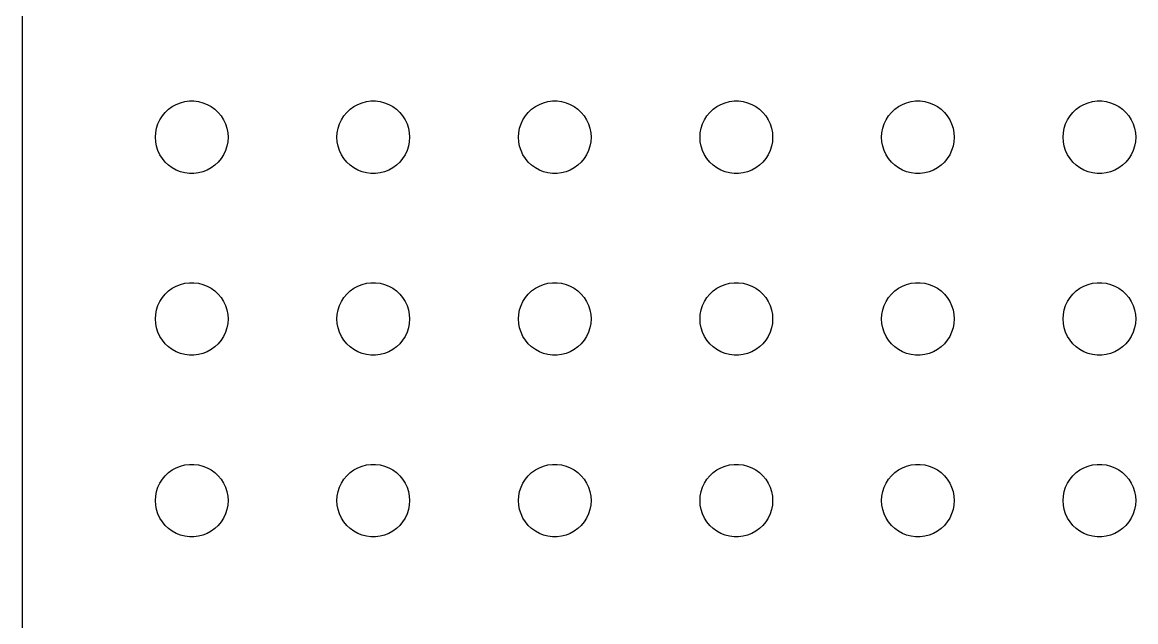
# Model space of a CAD drawing. Header units: metres. Extents: x -97 to 97, y -97 to 97.
# Drawn here: x -97 to -51, y 47.5 to 72.25 of the extents above; entities that cross this region are included whole.
import ezdxf

# ---------------------------------------------------------------- set-up
doc = ezdxf.new("R2010")
doc.units = ezdxf.units.M

msp = doc.modelspace()

# ---------------------------------------------------------------- linework, layer by layer
for p, q in [((-97, 92), (-97, -92)), ((-91.0934, 68.5268), (-90.9561, 68.6558)), ((-90.9561, 68.6558), (-90.8037, 68.7665)), ((-90.8037, 68.7665), (-90.6387, 68.8572)), ((-90.6387, 68.8572), (-90.4635, 68.9266)), ((-90.4635, 68.9266), (-90.2811, 68.9734)), ((-90.2811, 68.9734), (-90.0942, 68.997)), ((-90.0942, 68.997), (-89.9058, 68.997)), ((-89.9058, 68.997), (-89.7189, 68.9734)), ((-89.7189, 68.9734), (-89.5365, 68.9266)), ((-89.5365, 68.9266), (-89.3613, 68.8572)), ((-89.3613, 68.8572), (-89.1963, 68.7665)), ((-89.1963, 68.7665), (-89.0439, 68.6558)), ((-89.0439, 68.6558), (-88.9065, 68.5268)), ((-83.5934, 68.5268), (-83.4561, 68.6558)), ((-83.4561, 68.6558), (-83.3037, 68.7665)), ((-83.3037, 68.7665), (-83.1387, 68.8572)), ((-83.1387, 68.8572), (-82.9635, 68.9266)), ((-82.9635, 68.9266), (-82.7811, 68.9734)), ((-82.7811, 68.9734), (-82.5942, 68.997)), ((-82.5942, 68.997), (-82.4058, 68.997)), ((-82.4058, 68.997), (-82.2189, 68.9734)), ((-82.2189, 68.9734), (-82.0365, 68.9266)), ((-82.0365, 68.9266), (-81.8613, 68.8572)), ((-81.8613, 68.8572), (-81.6963, 68.7665)), ((-81.6963, 68.7665), (-81.5439, 68.6558)), ((-81.5439, 68.6558), (-81.4065, 68.5268)), ((-76.0934, 68.5268), (-75.9561, 68.6558)), ((-75.9561, 68.6558), (-75.8037, 68.7665)), ((-75.8037, 68.7665), (-75.6387, 68.8572)), ((-75.6387, 68.8572), (-75.4635, 68.9266)), ((-75.4635, 68.9266), (-75.2811, 68.9734)), ((-75.2811, 68.9734), (-75.0942, 68.997)), ((-75.0942, 68.997), (-74.9058, 68.997)), ((-74.9058, 68.997), (-74.7189, 68.9734)), ((-74.7189, 68.9734), (-74.5365, 68.9266)), ((-74.5365, 68.9266), (-74.3613, 68.8572)), ((-74.3613, 68.8572), (-74.1963, 68.7665)), ((-74.1963, 68.7665), (-74.0439, 68.6558)), ((-74.0439, 68.6558), (-73.9065, 68.5268)), ((-68.5934, 68.5268), (-68.4561, 68.6558)), ((-68.4561, 68.6558), (-68.3037, 68.7665)), ((-68.3037, 68.7665), (-68.1387, 68.8572)), ((-68.1387, 68.8572), (-67.9635, 68.9266)), ((-67.9635, 68.9266), (-67.7811, 68.9734)), ((-67.7811, 68.9734), (-67.5942, 68.997)), ((-67.5942, 68.997), (-67.4058, 68.997)), ((-67.4058, 68.997), (-67.2189, 68.9734)), ((-67.2189, 68.9734), (-67.0365, 68.9266)), ((-67.0365, 68.9266), (-66.8613, 68.8572)), ((-66.8613, 68.8572), (-66.6963, 68.7665)), ((-66.6963, 68.7665), (-66.5439, 68.6558)), ((-66.5439, 68.6558), (-66.4065, 68.5268)), ((-61.0934, 68.5268), (-60.9561, 68.6558)), ((-60.9561, 68.6558), (-60.8037, 68.7665)), ((-60.8037, 68.7665), (-60.6387, 68.8572)), ((-60.6387, 68.8572), (-60.4635, 68.9266)), ((-60.4635, 68.9266), (-60.2811, 68.9734)), ((-60.2811, 68.9734), (-60.0942, 68.997)), ((-60.0942, 68.997), (-59.9058, 68.997)), ((-59.9058, 68.997), (-59.7189, 68.9734)), ((-59.7189, 68.9734), (-59.5365, 68.9266)), ((-59.5365, 68.9266), (-59.3613, 68.8572)), ((-59.3613, 68.8572), (-59.1963, 68.7665)), ((-59.1963, 68.7665), (-59.0439, 68.6558)), ((-59.0439, 68.6558), (-58.9065, 68.5268)), ((-53.5934, 68.5268), (-53.4561, 68.6558)), ((-53.4561, 68.6558), (-53.3037, 68.7665)), ((-53.3037, 68.7665), (-53.1387, 68.8572)), ((-53.1387, 68.8572), (-52.9635, 68.9266)), ((-52.9635, 68.9266), (-52.7811, 68.9734)), ((-52.7811, 68.9734), (-52.5942, 68.997)), ((-52.5942, 68.997), (-52.4058, 68.997)), ((-52.4058, 68.997), (-52.2189, 68.9734)), ((-52.2189, 68.9734), (-52.0365, 68.9266)), ((-52.0365, 68.9266), (-51.8613, 68.8572)), ((-51.8613, 68.8572), (-51.6963, 68.7665)), ((-51.6963, 68.7665), (-51.5439, 68.6558)), ((-51.5439, 68.6558), (-51.4065, 68.5268)), ((-91.3947, 68.0522), (-91.3145, 68.2226)), ((-91.3145, 68.2226), (-91.2135, 68.3817)), ((-91.2135, 68.3817), (-91.0934, 68.5268)), ((-88.9065, 68.5268), (-88.7865, 68.3817)), ((-88.7865, 68.3817), (-88.6855, 68.2226)), ((-88.6855, 68.2226), (-88.6053, 68.0522)), ((-83.8947, 68.0522), (-83.8145, 68.2226)), ((-83.8145, 68.2226), (-83.7135, 68.3817)), ((-83.7135, 68.3817), (-83.5934, 68.5268)), ((-81.4065, 68.5268), (-81.2865, 68.3817)), ((-81.2865, 68.3817), (-81.1855, 68.2226)), ((-81.1855, 68.2226), (-81.1053, 68.0522)), ((-76.3947, 68.0522), (-76.3145, 68.2226)), ((-76.3145, 68.2226), (-76.2135, 68.3817)), ((-76.2135, 68.3817), (-76.0934, 68.5268)), ((-73.9065, 68.5268), (-73.7865, 68.3817)), ((-73.7865, 68.3817), (-73.6855, 68.2226)), ((-73.6855, 68.2226), (-73.6053, 68.0522)), ((-68.8947, 68.0522), (-68.8145, 68.2226)), ((-68.8145, 68.2226), (-68.7135, 68.3817)), ((-68.7135, 68.3817), (-68.5934, 68.5268)), ((-66.4065, 68.5268), (-66.2865, 68.3817)), ((-66.2865, 68.3817), (-66.1855, 68.2226)), ((-66.1855, 68.2226), (-66.1053, 68.0522)), ((-61.3947, 68.0522), (-61.3145, 68.2226)), ((-61.3145, 68.2226), (-61.2135, 68.3817)), ((-61.2135, 68.3817), (-61.0934, 68.5268)), ((-58.9065, 68.5268), (-58.7865, 68.3817)), ((-58.7865, 68.3817), (-58.6855, 68.2226)), ((-58.6855, 68.2226), (-58.6053, 68.0522)), ((-53.8947, 68.0522), (-53.8145, 68.2226)), ((-53.8145, 68.2226), (-53.7135, 68.3817)), ((-53.7135, 68.3817), (-53.5934, 68.5268)), ((-51.4065, 68.5268), (-51.2865, 68.3817)), ((-51.2865, 68.3817), (-51.1855, 68.2226)), ((-51.1855, 68.2226), (-51.1053, 68.0522)), ((-91.5, 67.5), (-91.4882, 67.688)), ((-91.4882, 67.688), (-91.4529, 67.873)), ((-91.4529, 67.873), (-91.3947, 68.0522)), ((-88.6053, 68.0522), (-88.5471, 67.873)), ((-88.5471, 67.873), (-88.5118, 67.688)), ((-88.5118, 67.688), (-88.5, 67.5)), ((-84, 67.5), (-83.9882, 67.688)), ((-83.9882, 67.688), (-83.9529, 67.873)), ((-83.9529, 67.873), (-83.8947, 68.0522)), ((-81.1053, 68.0522), (-81.0471, 67.873)), ((-81.0471, 67.873), (-81.0118, 67.688)), ((-81.0118, 67.688), (-81, 67.5)), ((-76.5, 67.5), (-76.4882, 67.688)), ((-76.4882, 67.688), (-76.4529, 67.873)), ((-76.4529, 67.873), (-76.3947, 68.0522)), ((-73.6053, 68.0522), (-73.5471, 67.873)), ((-73.5471, 67.873), (-73.5118, 67.688)), ((-73.5118, 67.688), (-73.5, 67.5)), ((-69, 67.5), (-68.9882, 67.688)), ((-68.9882, 67.688), (-68.9529, 67.873)), ((-68.9529, 67.873), (-68.8947, 68.0522)), ((-66.1053, 68.0522), (-66.0471, 67.873)), ((-66.0471, 67.873), (-66.0118, 67.688)), ((-66.0118, 67.688), (-66, 67.5)), ((-61.5, 67.5), (-61.4882, 67.688)), ((-61.4882, 67.688), (-61.4529, 67.873)), ((-61.4529, 67.873), (-61.3947, 68.0522)), ((-58.6053, 68.0522), (-58.5471, 67.873)), ((-58.5471, 67.873), (-58.5118, 67.688)), ((-58.5118, 67.688), (-58.5, 67.5)), ((-54, 67.5), (-53.9882, 67.688)), ((-53.9882, 67.688), (-53.9529, 67.873)), ((-53.9529, 67.873), (-53.8947, 68.0522)), ((-51.1053, 68.0522), (-51.0471, 67.873)), ((-51.0471, 67.873), (-51.0118, 67.688)), ((-51.0118, 67.688), (-51, 67.5)), ((-91.4882, 67.312), (-91.5, 67.5)), ((-91.4529, 67.127), (-91.4882, 67.312)), ((-88.5118, 67.312), (-88.5471, 67.127)), ((-88.5, 67.5), (-88.5118, 67.312)), ((-83.9882, 67.312), (-84, 67.5)), ((-83.9529, 67.127), (-83.9882, 67.312)), ((-81.0118, 67.312), (-81.0471, 67.127)), ((-81, 67.5), (-81.0118, 67.312)), ((-76.4882, 67.312), (-76.5, 67.5)), ((-76.4529, 67.127), (-76.4882, 67.312)), ((-73.5118, 67.312), (-73.5471, 67.127)), ((-73.5, 67.5), (-73.5118, 67.312)), ((-68.9882, 67.312), (-69, 67.5)), ((-68.9529, 67.127), (-68.9882, 67.312)), ((-66.0118, 67.312), (-66.0471, 67.127)), ((-66, 67.5), (-66.0118, 67.312)), ((-61.4882, 67.312), (-61.5, 67.5)), ((-61.4529, 67.127), (-61.4882, 67.312)), ((-58.5118, 67.312), (-58.5471, 67.127)), ((-58.5, 67.5), (-58.5118, 67.312)), ((-53.9882, 67.312), (-54, 67.5)), ((-53.9529, 67.127), (-53.9882, 67.312)), ((-51.0118, 67.312), (-51.0471, 67.127)), ((-51, 67.5), (-51.0118, 67.312)), ((-91.3947, 66.9478), (-91.4529, 67.127)), ((-91.3145, 66.7774), (-91.3947, 66.9478)), ((-91.2135, 66.6183), (-91.3145, 66.7774)), ((-88.6855, 66.7774), (-88.7865, 66.6183)), ((-88.6053, 66.9478), (-88.6855, 66.7774)), ((-88.5471, 67.127), (-88.6053, 66.9478)), ((-83.8947, 66.9478), (-83.9529, 67.127)), ((-83.8145, 66.7774), (-83.8947, 66.9478)), ((-83.7135, 66.6183), (-83.8145, 66.7774)), ((-81.1855, 66.7774), (-81.2865, 66.6183)), ((-81.1053, 66.9478), (-81.1855, 66.7774)), ((-81.0471, 67.127), (-81.1053, 66.9478)), ((-76.3947, 66.9478), (-76.4529, 67.127)), ((-76.3145, 66.7774), (-76.3947, 66.9478)), ((-76.2135, 66.6183), (-76.3145, 66.7774)), ((-73.6855, 66.7774), (-73.7865, 66.6183)), ((-73.6053, 66.9478), (-73.6855, 66.7774)), ((-73.5471, 67.127), (-73.6053, 66.9478)), ((-68.8947, 66.9478), (-68.9529, 67.127)), ((-68.8145, 66.7774), (-68.8947, 66.9478)), ((-68.7135, 66.6183), (-68.8145, 66.7774)), ((-66.1855, 66.7774), (-66.2865, 66.6183)), ((-66.1053, 66.9478), (-66.1855, 66.7774)), ((-66.0471, 67.127), (-66.1053, 66.9478)), ((-61.3947, 66.9478), (-61.4529, 67.127)), ((-61.3145, 66.7774), (-61.3947, 66.9478)), ((-61.2135, 66.6183), (-61.3145, 66.7774)), ((-58.6855, 66.7774), (-58.7865, 66.6183)), ((-58.6053, 66.9478), (-58.6855, 66.7774)), ((-58.5471, 67.127), (-58.6053, 66.9478)), ((-53.8947, 66.9478), (-53.9529, 67.127)), ((-53.8145, 66.7774), (-53.8947, 66.9478)), ((-53.7135, 66.6183), (-53.8145, 66.7774)), ((-51.1855, 66.7774), (-51.2865, 66.6183)), ((-51.1053, 66.9478), (-51.1855, 66.7774)), ((-51.0471, 67.127), (-51.1053, 66.9478)), ((-91.0934, 66.4732), (-91.2135, 66.6183)), ((-90.9561, 66.3442), (-91.0934, 66.4732)), ((-90.8037, 66.2335), (-90.9561, 66.3442)), ((-89.0439, 66.3442), (-89.1963, 66.2335)), ((-88.9065, 66.4732), (-89.0439, 66.3442)), ((-88.7865, 66.6183), (-88.9065, 66.4732)), ((-83.5934, 66.4732), (-83.7135, 66.6183)), ((-83.4561, 66.3442), (-83.5934, 66.4732)), ((-83.3037, 66.2335), (-83.4561, 66.3442)), ((-81.5439, 66.3442), (-81.6963, 66.2335)), ((-81.4065, 66.4732), (-81.5439, 66.3442)), ((-81.2865, 66.6183), (-81.4065, 66.4732)), ((-76.0934, 66.4732), (-76.2135, 66.6183)), ((-75.9561, 66.3442), (-76.0934, 66.4732)), ((-75.8037, 66.2335), (-75.9561, 66.3442)), ((-74.0439, 66.3442), (-74.1963, 66.2335)), ((-73.9065, 66.4732), (-74.0439, 66.3442)), ((-73.7865, 66.6183), (-73.9065, 66.4732)), ((-68.5934, 66.4732), (-68.7135, 66.6183)), ((-68.4561, 66.3442), (-68.5934, 66.4732)), ((-68.3037, 66.2335), (-68.4561, 66.3442)), ((-66.5439, 66.3442), (-66.6963, 66.2335)), ((-66.4065, 66.4732), (-66.5439, 66.3442)), ((-66.2865, 66.6183), (-66.4065, 66.4732)), ((-61.0934, 66.4732), (-61.2135, 66.6183)), ((-60.9561, 66.3442), (-61.0934, 66.4732)), ((-60.8037, 66.2335), (-60.9561, 66.3442)), ((-59.0439, 66.3442), (-59.1963, 66.2335)), ((-58.9065, 66.4732), (-59.0439, 66.3442)), ((-58.7865, 66.6183), (-58.9065, 66.4732)), ((-53.5934, 66.4732), (-53.7135, 66.6183)), ((-53.4561, 66.3442), (-53.5934, 66.4732)), ((-53.3037, 66.2335), (-53.4561, 66.3442)), ((-51.5439, 66.3442), (-51.6963, 66.2335)), ((-51.4065, 66.4732), (-51.5439, 66.3442)), ((-51.2865, 66.6183), (-51.4065, 66.4732)), ((-90.6387, 66.1428), (-90.8037, 66.2335)), ((-90.4635, 66.0734), (-90.6387, 66.1428)), ((-90.2811, 66.0266), (-90.4635, 66.0734)), ((-90.0942, 66.003), (-90.2811, 66.0266)), ((-89.9058, 66.003), (-90.0942, 66.003)), ((-89.7189, 66.0266), (-89.9058, 66.003)), ((-89.5365, 66.0734), (-89.7189, 66.0266)), ((-89.3613, 66.1428), (-89.5365, 66.0734)), ((-89.1963, 66.2335), (-89.3613, 66.1428)), ((-83.1387, 66.1428), (-83.3037, 66.2335)), ((-82.9635, 66.0734), (-83.1387, 66.1428)), ((-82.7811, 66.0266), (-82.9635, 66.0734)), ((-82.5942, 66.003), (-82.7811, 66.0266)), ((-82.4058, 66.003), (-82.5942, 66.003)), ((-82.2189, 66.0266), (-82.4058, 66.003)), ((-82.0365, 66.0734), (-82.2189, 66.0266)), ((-81.8613, 66.1428), (-82.0365, 66.0734)), ((-81.6963, 66.2335), (-81.8613, 66.1428)), ((-75.6387, 66.1428), (-75.8037, 66.2335)), ((-75.4635, 66.0734), (-75.6387, 66.1428)), ((-75.2811, 66.0266), (-75.4635, 66.0734)), ((-75.0942, 66.003), (-75.2811, 66.0266)), ((-74.9058, 66.003), (-75.0942, 66.003)), ((-74.7189, 66.0266), (-74.9058, 66.003)), ((-74.5365, 66.0734), (-74.7189, 66.0266)), ((-74.3613, 66.1428), (-74.5365, 66.0734)), ((-74.1963, 66.2335), (-74.3613, 66.1428)), ((-68.1387, 66.1428), (-68.3037, 66.2335)), ((-67.9635, 66.0734), (-68.1387, 66.1428)), ((-67.7811, 66.0266), (-67.9635, 66.0734)), ((-67.5942, 66.003), (-67.7811, 66.0266)), ((-67.4058, 66.003), (-67.5942, 66.003)), ((-67.2189, 66.0266), (-67.4058, 66.003)), ((-67.0365, 66.0734), (-67.2189, 66.0266)), ((-66.8613, 66.1428), (-67.0365, 66.0734)), ((-66.6963, 66.2335), (-66.8613, 66.1428)), ((-60.6387, 66.1428), (-60.8037, 66.2335)), ((-60.4635, 66.0734), (-60.6387, 66.1428)), ((-60.2811, 66.0266), (-60.4635, 66.0734)), ((-60.0942, 66.003), (-60.2811, 66.0266)), ((-59.9058, 66.003), (-60.0942, 66.003)), ((-59.7189, 66.0266), (-59.9058, 66.003)), ((-59.5365, 66.0734), (-59.7189, 66.0266)), ((-59.3613, 66.1428), (-59.5365, 66.0734)), ((-59.1963, 66.2335), (-59.3613, 66.1428)), ((-53.1387, 66.1428), (-53.3037, 66.2335)), ((-52.9635, 66.0734), (-53.1387, 66.1428)), ((-52.7811, 66.0266), (-52.9635, 66.0734)), ((-52.5942, 66.003), (-52.7811, 66.0266)), ((-52.4058, 66.003), (-52.5942, 66.003)), ((-52.2189, 66.0266), (-52.4058, 66.003)), ((-52.0365, 66.0734), (-52.2189, 66.0266)), ((-51.8613, 66.1428), (-52.0365, 66.0734)), ((-51.6963, 66.2335), (-51.8613, 66.1428)), ((-90.9561, 61.1558), (-90.8037, 61.2665)), ((-90.8037, 61.2665), (-90.6387, 61.3572)), ((-90.6387, 61.3572), (-90.4635, 61.4266)), ((-90.4635, 61.4266), (-90.2811, 61.4734)), ((-90.2811, 61.4734), (-90.0942, 61.497)), ((-90.0942, 61.497), (-89.9058, 61.497)), ((-89.9058, 61.497), (-89.7189, 61.4734)), ((-89.7189, 61.4734), (-89.5365, 61.4266)), ((-89.5365, 61.4266), (-89.3613, 61.3572)), ((-89.3613, 61.3572), (-89.1963, 61.2665)), ((-89.1963, 61.2665), (-89.0439, 61.1558)), ((-83.4561, 61.1558), (-83.3037, 61.2665)), ((-83.3037, 61.2665), (-83.1387, 61.3572)), ((-83.1387, 61.3572), (-82.9635, 61.4266)), ((-82.9635, 61.4266), (-82.7811, 61.4734)), ((-82.7811, 61.4734), (-82.5942, 61.497)), ((-82.5942, 61.497), (-82.4058, 61.497)), ((-82.4058, 61.497), (-82.2189, 61.4734)), ((-82.2189, 61.4734), (-82.0365, 61.4266)), ((-82.0365, 61.4266), (-81.8613, 61.3572)), ((-81.8613, 61.3572), (-81.6963, 61.2665)), ((-81.6963, 61.2665), (-81.5439, 61.1558)), ((-75.9561, 61.1558), (-75.8037, 61.2665)), ((-75.8037, 61.2665), (-75.6387, 61.3572)), ((-75.6387, 61.3572), (-75.4635, 61.4266)), ((-75.4635, 61.4266), (-75.2811, 61.4734)), ((-75.2811, 61.4734), (-75.0942, 61.497)), ((-75.0942, 61.497), (-74.9058, 61.497)), ((-74.9058, 61.497), (-74.7189, 61.4734)), ((-74.7189, 61.4734), (-74.5365, 61.4266)), ((-74.5365, 61.4266), (-74.3613, 61.3572)), ((-74.3613, 61.3572), (-74.1963, 61.2665)), ((-74.1963, 61.2665), (-74.0439, 61.1558)), ((-68.4561, 61.1558), (-68.3037, 61.2665)), ((-68.3037, 61.2665), (-68.1387, 61.3572)), ((-68.1387, 61.3572), (-67.9635, 61.4266)), ((-67.9635, 61.4266), (-67.7811, 61.4734)), ((-67.7811, 61.4734), (-67.5942, 61.497)), ((-67.5942, 61.497), (-67.4058, 61.497)), ((-67.4058, 61.497), (-67.2189, 61.4734)), ((-67.2189, 61.4734), (-67.0365, 61.4266)), ((-67.0365, 61.4266), (-66.8613, 61.3572)), ((-66.8613, 61.3572), (-66.6963, 61.2665)), ((-66.6963, 61.2665), (-66.5439, 61.1558)), ((-60.9561, 61.1558), (-60.8037, 61.2665)), ((-60.8037, 61.2665), (-60.6387, 61.3572)), ((-60.6387, 61.3572), (-60.4635, 61.4266)), ((-60.4635, 61.4266), (-60.2811, 61.4734)), ((-60.2811, 61.4734), (-60.0942, 61.497)), ((-60.0942, 61.497), (-59.9058, 61.497)), ((-59.9058, 61.497), (-59.7189, 61.4734)), ((-59.7189, 61.4734), (-59.5365, 61.4266)), ((-59.5365, 61.4266), (-59.3613, 61.3572)), ((-59.3613, 61.3572), (-59.1963, 61.2665)), ((-59.1963, 61.2665), (-59.0439, 61.1558)), ((-53.4561, 61.1558), (-53.3037, 61.2665)), ((-53.3037, 61.2665), (-53.1387, 61.3572)), ((-53.1387, 61.3572), (-52.9635, 61.4266)), ((-52.9635, 61.4266), (-52.7811, 61.4734)), ((-52.7811, 61.4734), (-52.5942, 61.497)), ((-52.5942, 61.497), (-52.4058, 61.497)), ((-52.4058, 61.497), (-52.2189, 61.4734)), ((-52.2189, 61.4734), (-52.0365, 61.4266)), ((-52.0365, 61.4266), (-51.8613, 61.3572)), ((-51.8613, 61.3572), (-51.6963, 61.2665)), ((-51.6963, 61.2665), (-51.5439, 61.1558)), ((-91.3947, 60.5522), (-91.3145, 60.7226)), ((-91.3145, 60.7226), (-91.2135, 60.8817)), ((-91.2135, 60.8817), (-91.0934, 61.0268)), ((-91.0934, 61.0268), (-90.9561, 61.1558)), ((-89.0439, 61.1558), (-88.9065, 61.0268)), ((-88.9065, 61.0268), (-88.7865, 60.8817)), ((-88.7865, 60.8817), (-88.6855, 60.7226)), ((-88.6855, 60.7226), (-88.6053, 60.5522)), ((-83.8947, 60.5522), (-83.8145, 60.7226)), ((-83.8145, 60.7226), (-83.7135, 60.8817)), ((-83.7135, 60.8817), (-83.5934, 61.0268)), ((-83.5934, 61.0268), (-83.4561, 61.1558)), ((-81.5439, 61.1558), (-81.4065, 61.0268)), ((-81.4065, 61.0268), (-81.2865, 60.8817)), ((-81.2865, 60.8817), (-81.1855, 60.7226)), ((-81.1855, 60.7226), (-81.1053, 60.5522)), ((-76.3947, 60.5522), (-76.3145, 60.7226)), ((-76.3145, 60.7226), (-76.2135, 60.8817)), ((-76.2135, 60.8817), (-76.0934, 61.0268)), ((-76.0934, 61.0268), (-75.9561, 61.1558)), ((-74.0439, 61.1558), (-73.9065, 61.0268)), ((-73.9065, 61.0268), (-73.7865, 60.8817)), ((-73.7865, 60.8817), (-73.6855, 60.7226)), ((-73.6855, 60.7226), (-73.6053, 60.5522)), ((-68.8947, 60.5522), (-68.8145, 60.7226)), ((-68.8145, 60.7226), (-68.7135, 60.8817)), ((-68.7135, 60.8817), (-68.5934, 61.0268)), ((-68.5934, 61.0268), (-68.4561, 61.1558)), ((-66.5439, 61.1558), (-66.4065, 61.0268)), ((-66.4065, 61.0268), (-66.2865, 60.8817)), ((-66.2865, 60.8817), (-66.1855, 60.7226)), ((-66.1855, 60.7226), (-66.1053, 60.5522)), ((-61.3947, 60.5522), (-61.3145, 60.7226)), ((-61.3145, 60.7226), (-61.2135, 60.8817)), ((-61.2135, 60.8817), (-61.0934, 61.0268)), ((-61.0934, 61.0268), (-60.9561, 61.1558)), ((-59.0439, 61.1558), (-58.9065, 61.0268)), ((-58.9065, 61.0268), (-58.7865, 60.8817)), ((-58.7865, 60.8817), (-58.6855, 60.7226)), ((-58.6855, 60.7226), (-58.6053, 60.5522)), ((-53.8947, 60.5522), (-53.8145, 60.7226)), ((-53.8145, 60.7226), (-53.7135, 60.8817)), ((-53.7135, 60.8817), (-53.5934, 61.0268)), ((-53.5934, 61.0268), (-53.4561, 61.1558)), ((-51.5439, 61.1558), (-51.4065, 61.0268)), ((-51.4065, 61.0268), (-51.2865, 60.8817)), ((-51.2865, 60.8817), (-51.1855, 60.7226)), ((-51.1855, 60.7226), (-51.1053, 60.5522)), ((-91.4882, 60.188), (-91.4529, 60.373)), ((-91.4529, 60.373), (-91.3947, 60.5522)), ((-88.6053, 60.5522), (-88.5471, 60.373)), ((-88.5471, 60.373), (-88.5118, 60.188)), ((-83.9882, 60.188), (-83.9529, 60.373)), ((-83.9529, 60.373), (-83.8947, 60.5522)), ((-81.1053, 60.5522), (-81.0471, 60.373)), ((-81.0471, 60.373), (-81.0118, 60.188)), ((-76.4882, 60.188), (-76.4529, 60.373)), ((-76.4529, 60.373), (-76.3947, 60.5522)), ((-73.6053, 60.5522), (-73.5471, 60.373)), ((-73.5471, 60.373), (-73.5118, 60.188)), ((-68.9882, 60.188), (-68.9529, 60.373)), ((-68.9529, 60.373), (-68.8947, 60.5522)), ((-66.1053, 60.5522), (-66.0471, 60.373)), ((-66.0471, 60.373), (-66.0118, 60.188)), ((-61.4882, 60.188), (-61.4529, 60.373)), ((-61.4529, 60.373), (-61.3947, 60.5522)), ((-58.6053, 60.5522), (-58.5471, 60.373)), ((-58.5471, 60.373), (-58.5118, 60.188)), ((-53.9882, 60.188), (-53.9529, 60.373)), ((-53.9529, 60.373), (-53.8947, 60.5522)), ((-51.1053, 60.5522), (-51.0471, 60.373)), ((-51.0471, 60.373), (-51.0118, 60.188)), ((-91.5, 60), (-91.4882, 60.188)), ((-91.4882, 59.812), (-91.5, 60)), ((-91.4529, 59.627), (-91.4882, 59.812)), ((-88.5118, 59.812), (-88.5471, 59.627)), ((-88.5118, 60.188), (-88.5, 60)), ((-88.5, 60), (-88.5118, 59.812)), ((-84, 60), (-83.9882, 60.188)), ((-83.9882, 59.812), (-84, 60)), ((-83.9529, 59.627), (-83.9882, 59.812)), ((-81.0118, 59.812), (-81.0471, 59.627)), ((-81.0118, 60.188), (-81, 60)), ((-81, 60), (-81.0118, 59.812)), ((-76.5, 60), (-76.4882, 60.188)), ((-76.4882, 59.812), (-76.5, 60)), ((-76.4529, 59.627), (-76.4882, 59.812)), ((-73.5118, 59.812), (-73.5471, 59.627)), ((-73.5118, 60.188), (-73.5, 60)), ((-73.5, 60), (-73.5118, 59.812)), ((-69, 60), (-68.9882, 60.188)), ((-68.9882, 59.812), (-69, 60)), ((-68.9529, 59.627), (-68.9882, 59.812)), ((-66.0118, 59.812), (-66.0471, 59.627)), ((-66.0118, 60.188), (-66, 60)), ((-66, 60), (-66.0118, 59.812)), ((-61.5, 60), (-61.4882, 60.188)), ((-61.4882, 59.812), (-61.5, 60)), ((-61.4529, 59.627), (-61.4882, 59.812)), ((-58.5118, 59.812), (-58.5471, 59.627)), ((-58.5118, 60.188), (-58.5, 60)), ((-58.5, 60), (-58.5118, 59.812)), ((-54, 60), (-53.9882, 60.188)), ((-53.9882, 59.812), (-54, 60)), ((-53.9529, 59.627), (-53.9882, 59.812)), ((-51.0118, 59.812), (-51.0471, 59.627)), ((-51.0118, 60.188), (-51, 60)), ((-51, 60), (-51.0118, 59.812)), ((-91.3947, 59.4478), (-91.4529, 59.627)), ((-91.3145, 59.2774), (-91.3947, 59.4478)), ((-88.6053, 59.4478), (-88.6855, 59.2774)), ((-88.5471, 59.627), (-88.6053, 59.4478)), ((-83.8947, 59.4478), (-83.9529, 59.627)), ((-83.8145, 59.2774), (-83.8947, 59.4478)), ((-81.1053, 59.4478), (-81.1855, 59.2774)), ((-81.0471, 59.627), (-81.1053, 59.4478)), ((-76.3947, 59.4478), (-76.4529, 59.627)), ((-76.3145, 59.2774), (-76.3947, 59.4478)), ((-73.6053, 59.4478), (-73.6855, 59.2774)), ((-73.5471, 59.627), (-73.6053, 59.4478)), ((-68.8947, 59.4478), (-68.9529, 59.627)), ((-68.8145, 59.2774), (-68.8947, 59.4478)), ((-66.1053, 59.4478), (-66.1855, 59.2774)), ((-66.0471, 59.627), (-66.1053, 59.4478)), ((-61.3947, 59.4478), (-61.4529, 59.627)), ((-61.3145, 59.2774), (-61.3947, 59.4478)), ((-58.6053, 59.4478), (-58.6855, 59.2774)), ((-58.5471, 59.627), (-58.6053, 59.4478)), ((-53.8947, 59.4478), (-53.9529, 59.627)), ((-53.8145, 59.2774), (-53.8947, 59.4478)), ((-51.1053, 59.4478), (-51.1855, 59.2774)), ((-51.0471, 59.627), (-51.1053, 59.4478)), ((-91.2135, 59.1183), (-91.3145, 59.2774)), ((-91.0934, 58.9732), (-91.2135, 59.1183)), ((-90.9561, 58.8442), (-91.0934, 58.9732)), ((-88.9065, 58.9732), (-89.0439, 58.8442)), ((-88.7865, 59.1183), (-88.9065, 58.9732)), ((-88.6855, 59.2774), (-88.7865, 59.1183)), ((-83.7135, 59.1183), (-83.8145, 59.2774)), ((-83.5934, 58.9732), (-83.7135, 59.1183)), ((-83.4561, 58.8442), (-83.5934, 58.9732)), ((-81.4065, 58.9732), (-81.5439, 58.8442)), ((-81.2865, 59.1183), (-81.4065, 58.9732)), ((-81.1855, 59.2774), (-81.2865, 59.1183)), ((-76.2135, 59.1183), (-76.3145, 59.2774)), ((-76.0934, 58.9732), (-76.2135, 59.1183)), ((-75.9561, 58.8442), (-76.0934, 58.9732)), ((-73.9065, 58.9732), (-74.0439, 58.8442)), ((-73.7865, 59.1183), (-73.9065, 58.9732)), ((-73.6855, 59.2774), (-73.7865, 59.1183)), ((-68.7135, 59.1183), (-68.8145, 59.2774)), ((-68.5934, 58.9732), (-68.7135, 59.1183)), ((-68.4561, 58.8442), (-68.5934, 58.9732)), ((-66.4065, 58.9732), (-66.5439, 58.8442)), ((-66.2865, 59.1183), (-66.4065, 58.9732)), ((-66.1855, 59.2774), (-66.2865, 59.1183)), ((-61.2135, 59.1183), (-61.3145, 59.2774)), ((-61.0934, 58.9732), (-61.2135, 59.1183)), ((-60.9561, 58.8442), (-61.0934, 58.9732)), ((-58.9065, 58.9732), (-59.0439, 58.8442)), ((-58.7865, 59.1183), (-58.9065, 58.9732)), ((-58.6855, 59.2774), (-58.7865, 59.1183)), ((-53.7135, 59.1183), (-53.8145, 59.2774)), ((-53.5934, 58.9732), (-53.7135, 59.1183)), ((-53.4561, 58.8442), (-53.5934, 58.9732)), ((-51.4065, 58.9732), (-51.5439, 58.8442)), ((-51.2865, 59.1183), (-51.4065, 58.9732)), ((-51.1855, 59.2774), (-51.2865, 59.1183)), ((-90.8037, 58.7335), (-90.9561, 58.8442)), ((-90.6387, 58.6428), (-90.8037, 58.7335)), ((-90.4635, 58.5734), (-90.6387, 58.6428)), ((-90.2811, 58.5266), (-90.4635, 58.5734)), ((-90.0942, 58.503), (-90.2811, 58.5266)), ((-89.9058, 58.503), (-90.0942, 58.503)), ((-89.7189, 58.5266), (-89.9058, 58.503)), ((-89.5365, 58.5734), (-89.7189, 58.5266)), ((-89.3613, 58.6428), (-89.5365, 58.5734)), ((-89.1963, 58.7335), (-89.3613, 58.6428)), ((-89.0439, 58.8442), (-89.1963, 58.7335)), ((-83.3037, 58.7335), (-83.4561, 58.8442)), ((-83.1387, 58.6428), (-83.3037, 58.7335)), ((-82.9635, 58.5734), (-83.1387, 58.6428)), ((-82.7811, 58.5266), (-82.9635, 58.5734)), ((-82.5942, 58.503), (-82.7811, 58.5266)), ((-82.4058, 58.503), (-82.5942, 58.503)), ((-82.2189, 58.5266), (-82.4058, 58.503)), ((-82.0365, 58.5734), (-82.2189, 58.5266)), ((-81.8613, 58.6428), (-82.0365, 58.5734)), ((-81.6963, 58.7335), (-81.8613, 58.6428)), ((-81.5439, 58.8442), (-81.6963, 58.7335)), ((-75.8037, 58.7335), (-75.9561, 58.8442)), ((-75.6387, 58.6428), (-75.8037, 58.7335)), ((-75.4635, 58.5734), (-75.6387, 58.6428)), ((-75.2811, 58.5266), (-75.4635, 58.5734)), ((-75.0942, 58.503), (-75.2811, 58.5266)), ((-74.9058, 58.503), (-75.0942, 58.503)), ((-74.7189, 58.5266), (-74.9058, 58.503)), ((-74.5365, 58.5734), (-74.7189, 58.5266)), ((-74.3613, 58.6428), (-74.5365, 58.5734)), ((-74.1963, 58.7335), (-74.3613, 58.6428)), ((-74.0439, 58.8442), (-74.1963, 58.7335)), ((-68.3037, 58.7335), (-68.4561, 58.8442)), ((-68.1387, 58.6428), (-68.3037, 58.7335)), ((-67.9635, 58.5734), (-68.1387, 58.6428)), ((-67.7811, 58.5266), (-67.9635, 58.5734)), ((-67.5942, 58.503), (-67.7811, 58.5266)), ((-67.4058, 58.503), (-67.5942, 58.503)), ((-67.2189, 58.5266), (-67.4058, 58.503)), ((-67.0365, 58.5734), (-67.2189, 58.5266)), ((-66.8613, 58.6428), (-67.0365, 58.5734)), ((-66.6963, 58.7335), (-66.8613, 58.6428)), ((-66.5439, 58.8442), (-66.6963, 58.7335)), ((-60.8037, 58.7335), (-60.9561, 58.8442)), ((-60.6387, 58.6428), (-60.8037, 58.7335)), ((-60.4635, 58.5734), (-60.6387, 58.6428)), ((-60.2811, 58.5266), (-60.4635, 58.5734)), ((-60.0942, 58.503), (-60.2811, 58.5266)), ((-59.9058, 58.503), (-60.0942, 58.503)), ((-59.7189, 58.5266), (-59.9058, 58.503)), ((-59.5365, 58.5734), (-59.7189, 58.5266)), ((-59.3613, 58.6428), (-59.5365, 58.5734)), ((-59.1963, 58.7335), (-59.3613, 58.6428)), ((-59.0439, 58.8442), (-59.1963, 58.7335)), ((-53.3037, 58.7335), (-53.4561, 58.8442)), ((-53.1387, 58.6428), (-53.3037, 58.7335)), ((-52.9635, 58.5734), (-53.1387, 58.6428)), ((-52.7811, 58.5266), (-52.9635, 58.5734)), ((-52.5942, 58.503), (-52.7811, 58.5266)), ((-52.4058, 58.503), (-52.5942, 58.503)), ((-52.2189, 58.5266), (-52.4058, 58.503)), ((-52.0365, 58.5734), (-52.2189, 58.5266)), ((-51.8613, 58.6428), (-52.0365, 58.5734)), ((-51.6963, 58.7335), (-51.8613, 58.6428)), ((-51.5439, 58.8442), (-51.6963, 58.7335)), ((-90.8037, 53.7665), (-90.6387, 53.8572)), ((-90.6387, 53.8572), (-90.4635, 53.9266)), ((-90.4635, 53.9266), (-90.2811, 53.9734)), ((-90.2811, 53.9734), (-90.0942, 53.997)), ((-90.0942, 53.997), (-89.9058, 53.997)), ((-89.9058, 53.997), (-89.7189, 53.9734)), ((-89.7189, 53.9734), (-89.5365, 53.9266)), ((-89.5365, 53.9266), (-89.3613, 53.8572)), ((-89.3613, 53.8572), (-89.1963, 53.7665)), ((-83.3037, 53.7665), (-83.1387, 53.8572)), ((-83.1387, 53.8572), (-82.9635, 53.9266)), ((-82.9635, 53.9266), (-82.7811, 53.9734)), ((-82.7811, 53.9734), (-82.5942, 53.997)), ((-82.5942, 53.997), (-82.4058, 53.997)), ((-82.4058, 53.997), (-82.2189, 53.9734)), ((-82.2189, 53.9734), (-82.0365, 53.9266)), ((-82.0365, 53.9266), (-81.8613, 53.8572)), ((-81.8613, 53.8572), (-81.6963, 53.7665)), ((-75.8037, 53.7665), (-75.6387, 53.8572)), ((-75.6387, 53.8572), (-75.4635, 53.9266)), ((-75.4635, 53.9266), (-75.2811, 53.9734)), ((-75.2811, 53.9734), (-75.0942, 53.997)), ((-75.0942, 53.997), (-74.9058, 53.997)), ((-74.9058, 53.997), (-74.7189, 53.9734)), ((-74.7189, 53.9734), (-74.5365, 53.9266)), ((-74.5365, 53.9266), (-74.3613, 53.8572)), ((-74.3613, 53.8572), (-74.1963, 53.7665)), ((-68.3037, 53.7665), (-68.1387, 53.8572)), ((-68.1387, 53.8572), (-67.9635, 53.9266)), ((-67.9635, 53.9266), (-67.7811, 53.9734)), ((-67.7811, 53.9734), (-67.5942, 53.997)), ((-67.5942, 53.997), (-67.4058, 53.997)), ((-67.4058, 53.997), (-67.2189, 53.9734)), ((-67.2189, 53.9734), (-67.0365, 53.9266)), ((-67.0365, 53.9266), (-66.8613, 53.8572)), ((-66.8613, 53.8572), (-66.6963, 53.7665)), ((-60.8037, 53.7665), (-60.6387, 53.8572)), ((-60.6387, 53.8572), (-60.4635, 53.9266)), ((-60.4635, 53.9266), (-60.2811, 53.9734)), ((-60.2811, 53.9734), (-60.0942, 53.997)), ((-60.0942, 53.997), (-59.9058, 53.997)), ((-59.9058, 53.997), (-59.7189, 53.9734)), ((-59.7189, 53.9734), (-59.5365, 53.9266)), ((-59.5365, 53.9266), (-59.3613, 53.8572)), ((-59.3613, 53.8572), (-59.1963, 53.7665)), ((-53.3037, 53.7665), (-53.1387, 53.8572)), ((-53.1387, 53.8572), (-52.9635, 53.9266)), ((-52.9635, 53.9266), (-52.7811, 53.9734)), ((-52.7811, 53.9734), (-52.5942, 53.997)), ((-52.5942, 53.997), (-52.4058, 53.997)), ((-52.4058, 53.997), (-52.2189, 53.9734)), ((-52.2189, 53.9734), (-52.0365, 53.9266)), ((-52.0365, 53.9266), (-51.8613, 53.8572)), ((-51.8613, 53.8572), (-51.6963, 53.7665)), ((-91.3145, 53.2226), (-91.2135, 53.3817)), ((-91.2135, 53.3817), (-91.0934, 53.5268)), ((-91.0934, 53.5268), (-90.9561, 53.6558)), ((-90.9561, 53.6558), (-90.8037, 53.7665)), ((-89.1963, 53.7665), (-89.0439, 53.6558)), ((-89.0439, 53.6558), (-88.9065, 53.5268)), ((-88.9065, 53.5268), (-88.7865, 53.3817)), ((-88.7865, 53.3817), (-88.6855, 53.2226)), ((-83.8145, 53.2226), (-83.7135, 53.3817)), ((-83.7135, 53.3817), (-83.5934, 53.5268)), ((-83.5934, 53.5268), (-83.4561, 53.6558)), ((-83.4561, 53.6558), (-83.3037, 53.7665)), ((-81.6963, 53.7665), (-81.5439, 53.6558)), ((-81.5439, 53.6558), (-81.4065, 53.5268)), ((-81.4065, 53.5268), (-81.2865, 53.3817)), ((-81.2865, 53.3817), (-81.1855, 53.2226)), ((-76.3145, 53.2226), (-76.2135, 53.3817)), ((-76.2135, 53.3817), (-76.0934, 53.5268)), ((-76.0934, 53.5268), (-75.9561, 53.6558)), ((-75.9561, 53.6558), (-75.8037, 53.7665)), ((-74.1963, 53.7665), (-74.0439, 53.6558)), ((-74.0439, 53.6558), (-73.9065, 53.5268)), ((-73.9065, 53.5268), (-73.7865, 53.3817)), ((-73.7865, 53.3817), (-73.6855, 53.2226)), ((-68.8145, 53.2226), (-68.7135, 53.3817)), ((-68.7135, 53.3817), (-68.5934, 53.5268)), ((-68.5934, 53.5268), (-68.4561, 53.6558)), ((-68.4561, 53.6558), (-68.3037, 53.7665)), ((-66.6963, 53.7665), (-66.5439, 53.6558)), ((-66.5439, 53.6558), (-66.4065, 53.5268)), ((-66.4065, 53.5268), (-66.2865, 53.3817)), ((-66.2865, 53.3817), (-66.1855, 53.2226)), ((-61.3145, 53.2226), (-61.2135, 53.3817)), ((-61.2135, 53.3817), (-61.0934, 53.5268)), ((-61.0934, 53.5268), (-60.9561, 53.6558)), ((-60.9561, 53.6558), (-60.8037, 53.7665)), ((-59.1963, 53.7665), (-59.0439, 53.6558)), ((-59.0439, 53.6558), (-58.9065, 53.5268)), ((-58.9065, 53.5268), (-58.7865, 53.3817)), ((-58.7865, 53.3817), (-58.6855, 53.2226)), ((-53.8145, 53.2226), (-53.7135, 53.3817)), ((-53.7135, 53.3817), (-53.5934, 53.5268)), ((-53.5934, 53.5268), (-53.4561, 53.6558)), ((-53.4561, 53.6558), (-53.3037, 53.7665)), ((-51.6963, 53.7665), (-51.5439, 53.6558)), ((-51.5439, 53.6558), (-51.4065, 53.5268)), ((-51.4065, 53.5268), (-51.2865, 53.3817)), ((-51.2865, 53.3817), (-51.1855, 53.2226)), ((-91.4529, 52.873), (-91.3947, 53.0522)), ((-91.3947, 53.0522), (-91.3145, 53.2226)), ((-88.6855, 53.2226), (-88.6053, 53.0522)), ((-88.6053, 53.0522), (-88.5471, 52.873)), ((-83.9529, 52.873), (-83.8947, 53.0522)), ((-83.8947, 53.0522), (-83.8145, 53.2226)), ((-81.1855, 53.2226), (-81.1053, 53.0522)), ((-81.1053, 53.0522), (-81.0471, 52.873)), ((-76.4529, 52.873), (-76.3947, 53.0522)), ((-76.3947, 53.0522), (-76.3145, 53.2226)), ((-73.6855, 53.2226), (-73.6053, 53.0522)), ((-73.6053, 53.0522), (-73.5471, 52.873)), ((-68.9529, 52.873), (-68.8947, 53.0522)), ((-68.8947, 53.0522), (-68.8145, 53.2226)), ((-66.1855, 53.2226), (-66.1053, 53.0522)), ((-66.1053, 53.0522), (-66.0471, 52.873)), ((-61.4529, 52.873), (-61.3947, 53.0522)), ((-61.3947, 53.0522), (-61.3145, 53.2226)), ((-58.6855, 53.2226), (-58.6053, 53.0522)), ((-58.6053, 53.0522), (-58.5471, 52.873)), ((-53.9529, 52.873), (-53.8947, 53.0522)), ((-53.8947, 53.0522), (-53.8145, 53.2226)), ((-51.1855, 53.2226), (-51.1053, 53.0522)), ((-51.1053, 53.0522), (-51.0471, 52.873)), ((-91.5, 52.5), (-91.4882, 52.688)), ((-91.4882, 52.312), (-91.5, 52.5)), ((-91.4882, 52.688), (-91.4529, 52.873)), ((-88.5471, 52.873), (-88.5118, 52.688)), ((-88.5118, 52.688), (-88.5, 52.5)), ((-88.5, 52.5), (-88.5118, 52.312)), ((-84, 52.5), (-83.9882, 52.688)), ((-83.9882, 52.312), (-84, 52.5)), ((-83.9882, 52.688), (-83.9529, 52.873)), ((-81.0471, 52.873), (-81.0118, 52.688)), ((-81.0118, 52.688), (-81, 52.5)), ((-81, 52.5), (-81.0118, 52.312)), ((-76.5, 52.5), (-76.4882, 52.688)), ((-76.4882, 52.312), (-76.5, 52.5)), ((-76.4882, 52.688), (-76.4529, 52.873)), ((-73.5471, 52.873), (-73.5118, 52.688)), ((-73.5118, 52.688), (-73.5, 52.5)), ((-73.5, 52.5), (-73.5118, 52.312)), ((-69, 52.5), (-68.9882, 52.688)), ((-68.9882, 52.312), (-69, 52.5)), ((-68.9882, 52.688), (-68.9529, 52.873)), ((-66.0471, 52.873), (-66.0118, 52.688)), ((-66.0118, 52.688), (-66, 52.5)), ((-66, 52.5), (-66.0118, 52.312)), ((-61.5, 52.5), (-61.4882, 52.688)), ((-61.4882, 52.312), (-61.5, 52.5)), ((-61.4882, 52.688), (-61.4529, 52.873)), ((-58.5471, 52.873), (-58.5118, 52.688)), ((-58.5118, 52.688), (-58.5, 52.5)), ((-58.5, 52.5), (-58.5118, 52.312)), ((-54, 52.5), (-53.9882, 52.688)), ((-53.9882, 52.312), (-54, 52.5)), ((-53.9882, 52.688), (-53.9529, 52.873)), ((-51.0471, 52.873), (-51.0118, 52.688)), ((-51.0118, 52.688), (-51, 52.5)), ((-51, 52.5), (-51.0118, 52.312)), ((-91.4529, 52.127), (-91.4882, 52.312)), ((-91.3947, 51.9478), (-91.4529, 52.127)), ((-88.5471, 52.127), (-88.6053, 51.9478)), ((-88.5118, 52.312), (-88.5471, 52.127)), ((-83.9529, 52.127), (-83.9882, 52.312)), ((-83.8947, 51.9478), (-83.9529, 52.127)), ((-81.0471, 52.127), (-81.1053, 51.9478)), ((-81.0118, 52.312), (-81.0471, 52.127)), ((-76.4529, 52.127), (-76.4882, 52.312)), ((-76.3947, 51.9478), (-76.4529, 52.127)), ((-73.5471, 52.127), (-73.6053, 51.9478)), ((-73.5118, 52.312), (-73.5471, 52.127)), ((-68.9529, 52.127), (-68.9882, 52.312)), ((-68.8947, 51.9478), (-68.9529, 52.127)), ((-66.0471, 52.127), (-66.1053, 51.9478)), ((-66.0118, 52.312), (-66.0471, 52.127)), ((-61.4529, 52.127), (-61.4882, 52.312)), ((-61.3947, 51.9478), (-61.4529, 52.127)), ((-58.5471, 52.127), (-58.6053, 51.9478)), ((-58.5118, 52.312), (-58.5471, 52.127)), ((-53.9529, 52.127), (-53.9882, 52.312)), ((-53.8947, 51.9478), (-53.9529, 52.127)), ((-51.0471, 52.127), (-51.1053, 51.9478)), ((-51.0118, 52.312), (-51.0471, 52.127)), ((-91.3145, 51.7774), (-91.3947, 51.9478)), ((-91.2135, 51.6183), (-91.3145, 51.7774)), ((-91.0934, 51.4732), (-91.2135, 51.6183)), ((-88.7865, 51.6183), (-88.9065, 51.4732)), ((-88.6855, 51.7774), (-88.7865, 51.6183)), ((-88.6053, 51.9478), (-88.6855, 51.7774)), ((-83.8145, 51.7774), (-83.8947, 51.9478)), ((-83.7135, 51.6183), (-83.8145, 51.7774)), ((-83.5934, 51.4732), (-83.7135, 51.6183)), ((-81.2865, 51.6183), (-81.4065, 51.4732)), ((-81.1855, 51.7774), (-81.2865, 51.6183)), ((-81.1053, 51.9478), (-81.1855, 51.7774)), ((-76.3145, 51.7774), (-76.3947, 51.9478)), ((-76.2135, 51.6183), (-76.3145, 51.7774)), ((-76.0934, 51.4732), (-76.2135, 51.6183)), ((-73.7865, 51.6183), (-73.9065, 51.4732)), ((-73.6855, 51.7774), (-73.7865, 51.6183)), ((-73.6053, 51.9478), (-73.6855, 51.7774)), ((-68.8145, 51.7774), (-68.8947, 51.9478)), ((-68.7135, 51.6183), (-68.8145, 51.7774)), ((-68.5934, 51.4732), (-68.7135, 51.6183)), ((-66.2865, 51.6183), (-66.4065, 51.4732)), ((-66.1855, 51.7774), (-66.2865, 51.6183)), ((-66.1053, 51.9478), (-66.1855, 51.7774)), ((-61.3145, 51.7774), (-61.3947, 51.9478)), ((-61.2135, 51.6183), (-61.3145, 51.7774)), ((-61.0934, 51.4732), (-61.2135, 51.6183)), ((-58.7865, 51.6183), (-58.9065, 51.4732)), ((-58.6855, 51.7774), (-58.7865, 51.6183)), ((-58.6053, 51.9478), (-58.6855, 51.7774)), ((-53.8145, 51.7774), (-53.8947, 51.9478)), ((-53.7135, 51.6183), (-53.8145, 51.7774)), ((-53.5934, 51.4732), (-53.7135, 51.6183)), ((-51.2865, 51.6183), (-51.4065, 51.4732)), ((-51.1855, 51.7774), (-51.2865, 51.6183)), ((-51.1053, 51.9478), (-51.1855, 51.7774)), ((-90.9561, 51.3442), (-91.0934, 51.4732)), ((-90.8037, 51.2335), (-90.9561, 51.3442)), ((-90.6387, 51.1428), (-90.8037, 51.2335)), ((-90.4635, 51.0734), (-90.6387, 51.1428)), ((-90.2811, 51.0266), (-90.4635, 51.0734)), ((-89.5365, 51.0734), (-89.7189, 51.0266)), ((-89.3613, 51.1428), (-89.5365, 51.0734)), ((-89.1963, 51.2335), (-89.3613, 51.1428)), ((-89.0439, 51.3442), (-89.1963, 51.2335)), ((-88.9065, 51.4732), (-89.0439, 51.3442)), ((-83.4561, 51.3442), (-83.5934, 51.4732)), ((-83.3037, 51.2335), (-83.4561, 51.3442)), ((-83.1387, 51.1428), (-83.3037, 51.2335)), ((-82.9635, 51.0734), (-83.1387, 51.1428)), ((-82.7811, 51.0266), (-82.9635, 51.0734)), ((-82.0365, 51.0734), (-82.2189, 51.0266)), ((-81.8613, 51.1428), (-82.0365, 51.0734)), ((-81.6963, 51.2335), (-81.8613, 51.1428)), ((-81.5439, 51.3442), (-81.6963, 51.2335)), ((-81.4065, 51.4732), (-81.5439, 51.3442)), ((-75.9561, 51.3442), (-76.0934, 51.4732)), ((-75.8037, 51.2335), (-75.9561, 51.3442)), ((-75.6387, 51.1428), (-75.8037, 51.2335)), ((-75.4635, 51.0734), (-75.6387, 51.1428)), ((-75.2811, 51.0266), (-75.4635, 51.0734)), ((-74.5365, 51.0734), (-74.7189, 51.0266)), ((-74.3613, 51.1428), (-74.5365, 51.0734)), ((-74.1963, 51.2335), (-74.3613, 51.1428)), ((-74.0439, 51.3442), (-74.1963, 51.2335)), ((-73.9065, 51.4732), (-74.0439, 51.3442)), ((-68.4561, 51.3442), (-68.5934, 51.4732)), ((-68.3037, 51.2335), (-68.4561, 51.3442)), ((-68.1387, 51.1428), (-68.3037, 51.2335)), ((-67.9635, 51.0734), (-68.1387, 51.1428)), ((-67.7811, 51.0266), (-67.9635, 51.0734)), ((-67.0365, 51.0734), (-67.2189, 51.0266)), ((-66.8613, 51.1428), (-67.0365, 51.0734)), ((-66.6963, 51.2335), (-66.8613, 51.1428)), ((-66.5439, 51.3442), (-66.6963, 51.2335)), ((-66.4065, 51.4732), (-66.5439, 51.3442)), ((-60.9561, 51.3442), (-61.0934, 51.4732)), ((-60.8037, 51.2335), (-60.9561, 51.3442)), ((-60.6387, 51.1428), (-60.8037, 51.2335)), ((-60.4635, 51.0734), (-60.6387, 51.1428)), ((-60.2811, 51.0266), (-60.4635, 51.0734)), ((-59.5365, 51.0734), (-59.7189, 51.0266)), ((-59.3613, 51.1428), (-59.5365, 51.0734)), ((-59.1963, 51.2335), (-59.3613, 51.1428)), ((-59.0439, 51.3442), (-59.1963, 51.2335)), ((-58.9065, 51.4732), (-59.0439, 51.3442)), ((-53.4561, 51.3442), (-53.5934, 51.4732)), ((-53.3037, 51.2335), (-53.4561, 51.3442)), ((-53.1387, 51.1428), (-53.3037, 51.2335)), ((-52.9635, 51.0734), (-53.1387, 51.1428)), ((-52.7811, 51.0266), (-52.9635, 51.0734)), ((-52.0365, 51.0734), (-52.2189, 51.0266)), ((-51.8613, 51.1428), (-52.0365, 51.0734)), ((-51.6963, 51.2335), (-51.8613, 51.1428)), ((-51.5439, 51.3442), (-51.6963, 51.2335)), ((-51.4065, 51.4732), (-51.5439, 51.3442)), ((-90.0942, 51.003), (-90.2811, 51.0266)), ((-89.9058, 51.003), (-90.0942, 51.003)), ((-89.7189, 51.0266), (-89.9058, 51.003)), ((-82.5942, 51.003), (-82.7811, 51.0266)), ((-82.4058, 51.003), (-82.5942, 51.003)), ((-82.2189, 51.0266), (-82.4058, 51.003)), ((-75.0942, 51.003), (-75.2811, 51.0266)), ((-74.9058, 51.003), (-75.0942, 51.003)), ((-74.7189, 51.0266), (-74.9058, 51.003)), ((-67.5942, 51.003), (-67.7811, 51.0266)), ((-67.4058, 51.003), (-67.5942, 51.003)), ((-67.2189, 51.0266), (-67.4058, 51.003)), ((-60.0942, 51.003), (-60.2811, 51.0266)), ((-59.9058, 51.003), (-60.0942, 51.003)), ((-59.7189, 51.0266), (-59.9058, 51.003)), ((-52.5942, 51.003), (-52.7811, 51.0266)), ((-52.4058, 51.003), (-52.5942, 51.003)), ((-52.2189, 51.0266), (-52.4058, 51.003))]:
    msp.add_line(p, q)

doc.saveas('drawing.dxf')
